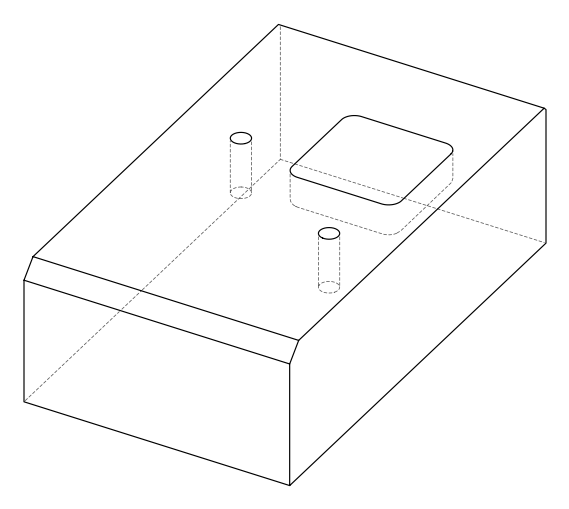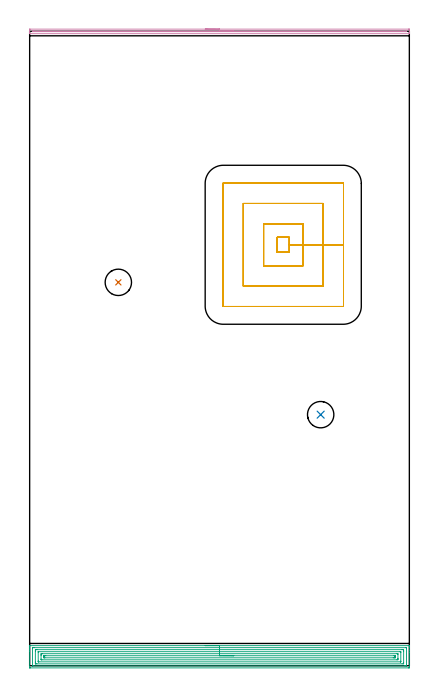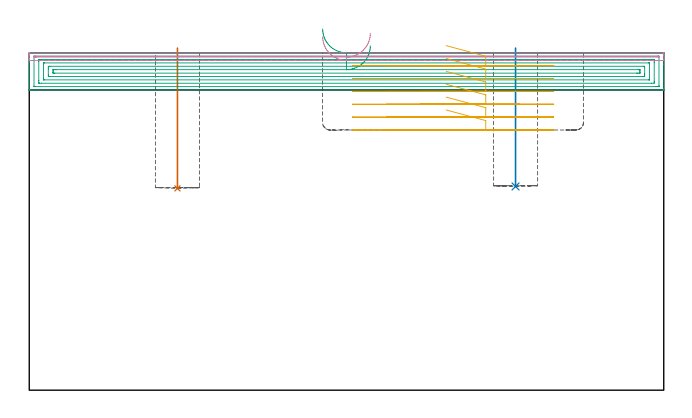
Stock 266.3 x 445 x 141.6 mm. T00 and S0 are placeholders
(PLAN: 5 operations, 2 tool changes, 28.1 min)
(1 INDEXABLE_INSERT_DRILL_BLIND_HOLE_FROM_SOLID | STEP1POCKET | NXT0302_008 | 0.24 min | 15207 mm3)
(2 INDEXABLE_INSERT_DRILL_BLIND_HOLE_FROM_SOLID_1 | STEP1POCKET_1 | NXT0302_008 | 0.23 min | 14994 mm3)
(3 AREA_MILL | FG_CHAMFER_SURFACE | UGT0205_001 | 13.05 min | 32401 mm3)
(4 AREA_MILL_1 | FG_CHAMFER_SURFACE_1 | UGT0205_001 | 4.4 min | 1364 mm3)
(5 MILL_RECTANGULAR_POCKET | POCKET_RECTANGULAR_STRAIGHT | NXT0201_007 | Follow Part, ap 6.25, ae 75% | 10.16 min | 390170 mm3)
(TOOL NXT0302_008 | Index. Insert Drill 18.5mm [880-D1850L25-05] | D18.5 PA176 FL93 Z2)
(TOOL UGT0205_001 | Chamfer Mill 20 x 3 x 45 deg. | D20 FL50 Z2)
(TOOL NXT0201_007 | ENDMILL 25mm [R216.25-25050GCK54P 1620] | D25 R3 FL54 Z5)
(OP 1 INDEXABLE_INSERT_DRILL_BLIND_HOLE_FROM_SOLID)
G17 G21 G94 G90
T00 M6
G54
G17 G0 G90 X62.2 Y268.9 S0 M3
G43 Z151.6 H1
G94 G81 G98 Z84.7 F250. R143.6
G80
M5
M2
(OP 2 INDEXABLE_INSERT_DRILL_BLIND_HOLE_FROM_SOLID_1)
G17 G21 G94 G90
T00 M6
G54
G17 G0 G90 X204.1 Y176.1 S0 M3
G43 Z151.6 H1
G94 G81 G98 Z85.5 F250. R143.6
G80
M5
M2
(OP 3 AREA_MILL)
G17 G21 G94 G90
T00 M6
G54
G17 G0 G90 X123.15 Y14.1 S1061 M3
G43 Z151.6 H0
G94 G1 X123.188 Z150.728 F250.
X123.302 Z149.863
X123.491 Z149.012
X123.753 Z148.18
X124.087 Z147.374
X124.49 Z146.6
X124.958 Z145.864
X125.49 Z145.172
X126.079 Z144.529
X126.722 Z143.94
X127.414 Z143.408
X128.15 Z142.94
X128.924 Z142.537
X129.73 Z142.203
X130.562 Z141.941
X131.413 Z141.752
X132.278 Z141.638
X133.15 Z141.6
X266.139
X266.29 Y14.098 Z141.589
X266.297 Y13.972 Z141.464
X266.3 Y13.84 Z141.339
Y13.492 Z140.992
Y12.863 Z140.358
Y10.798 Z138.295
Y9.363 Z136.858
Y-0.858 Z126.639
X266.296 Y-1.138 Z126.359
X266.29 Y-1.493 Z126.005
X266.059 Y-1.497 Z126.002
X265.693 Y-1.5 Z126.
X0.607
X0.078 Y-1.495 Z126.003
X0.01 Y-1.492 Z126.006
X0. Y-1.418 Z126.079
Y10.238 Z137.733
Y11.673 Z139.17
Y12.863 Z140.358
Y13.84 Z141.339
X0.003 Y13.972 Z141.464
X0.01 Y14.098 Z141.589
X0.16 Y14.1 Z141.6
X133.15
Y12.686 Z140.186
X263.908 Y12.685 Z140.185
X264.09 Y12.684 Z140.184
X264.253 Y12.68 Z140.18
X264.286 Y12.679 Z140.179
X264.291 Y12.659 Z140.159
X264.295 Y12.631 Z140.131
X264.299 Y12.48 Z139.98
X264.3 Y0.228 Z127.728
X264.298 Y0.1 Z127.6
X264.294 Y-0.002 Z127.498
X264.29 Y-0.069 Z127.431
X264.28 Y-0.079 Z127.421
X264.263 Y-0.081 Z127.419
X263.908 Y-0.085 Z127.415
X263.727 Y-0.086 Z127.414
X263.016
X2.392 Y-0.085 Z127.415
X2.21 Y-0.084 Z127.416
X2.047 Y-0.08 Z127.42
X2.014 Y-0.079 Z127.421
X2.009 Y-0.059 Z127.441
X2.005 Y-0.031 Z127.469
X2.001 Y0.12 Z127.62
X2. Y12.372 Z139.872
X2.002 Y12.5 Z140.
X2.006 Y12.602 Z140.102
X2.01 Y12.669 Z140.169
X2.02 Y12.679 Z140.179
X2.037 Y12.68 Z140.18
X2.392 Y12.685 Z140.185
X2.573 Y12.686 Z140.186
X3.284
X133.15
Y11.272 Z138.772
X261.23 Y11.271 Z138.771
X261.963 Y11.27 Z138.77
X262.123 Y11.268 Z138.768
X262.276 Y11.265 Z138.765
X262.29 Y11.113 Z138.613
X262.296 Y10.943 Z138.443
X262.3 Y10.238 Z137.738
Y10.064 Z137.564
X262.299 Y2.19 Z129.69
X262.29 Y1.487 Z128.987
X262.278 Y1.335 Z128.835
X261.23 Y1.329 Z128.829
X5.069
X4.337 Y1.33 Z128.83
X4.177 Y1.332 Z128.832
X4.024 Y1.335 Z128.835
X4.01 Y1.487 Z128.987
X4.004 Y1.657 Z129.157
X4. Y2.362 Z129.862
Y2.536 Z130.036
X4.001 Y10.41 Z137.91
X4.01 Y11.113 Z138.613
X4.022 Y11.265 Z138.765
X5.069 Y11.271 Z138.771
X133.15 Y11.272 Z138.772
Y9.857 Z137.357
X259.834
X260.168 Y9.855 Z137.355
X260.225 Y9.854 Z137.354
X260.278 Y9.851 Z137.351
X260.29 Y9.776 Z137.276
X260.3 Y9.4 Z136.9
Y9.363 Z136.863
Y3.237 Z130.737
X260.294 Y2.819 Z130.319
X260.29 Y2.767 Z130.267
X260.287 Y2.749 Z130.249
X260.252 Y2.748 Z130.248
X260.118 Y2.745 Z130.245
X259.949 Y2.743 Z130.243
X6.466
X6.132 Y2.745 Z130.245
X6.075 Y2.746 Z130.246
X6.022 Y2.749 Z130.249
X6.01 Y2.824 Z130.324
X6. Y3.2 Z130.7
Y3.237 Z130.737
Y9.363 Z136.863
X6.006 Y9.782 Z137.282
X6.01 Y9.833 Z137.333
X6.014 Y9.85 Z137.35
X6.048 Y9.852 Z137.352
X6.182 Y9.855 Z137.355
X6.351 Y9.857 Z137.357
X133.15
Y8.443 Z135.943
X257.706
X258.093 Y8.439 Z135.939
X258.277 Y8.436 Z135.936
X258.29 Y8.333 Z135.833
X258.298 Y7.862 Z135.362
X258.3 Y5.235 Z132.735
X258.299 Y4.987 Z132.487
X258.294 Y4.366 Z131.866
X258.286 Y4.164 Z131.664
X257.615 Y4.157 Z131.657
X8.594
X8.207 Y4.161 Z131.661
X8.023 Y4.164 Z131.664
X8.01 Y4.267 Z131.767
X8.002 Y4.738 Z132.238
X8. Y7.365 Z134.865
X8.001 Y7.613 Z135.113
X8.006 Y8.234 Z135.734
X8.014 Y8.436 Z135.936
X8.685 Y8.443 Z135.943
X133.15
Y7.029 Z134.529
X255.578
X255.875 Y7.028 Z134.528
X256.172 Y7.024 Z134.524
X256.256 Y7.022 Z134.522
X256.29 Y7.017 Z134.517
X256.293 Y6.987 Z134.487
X256.297 Y6.876 Z134.376
X256.299 Y6.738 Z134.238
X256.3 Y6.321 Z133.821
X256.299 Y5.862 Z133.362
X256.296 Y5.654 Z133.154
X256.293 Y5.603 Z133.103
X256.291 Y5.582 Z133.082
X256.27 Y5.578 Z133.078
X256.169 Y5.575 Z133.075
X255.875 Y5.572 Z133.072
X255.28 Y5.571 Z133.071
X254.983
X10.722
X10.425 Y5.572 Z133.072
X10.128 Y5.576 Z133.076
X10.044 Y5.578 Z133.078
X10.01 Y5.583 Z133.083
X10.007 Y5.613 Z133.113
X10.003 Y5.724 Z133.224
X10.001 Y5.862 Z133.362
X10. Y6.279 Z133.779
X10.001 Y6.738 Z134.238
X10.004 Y6.946 Z134.446
X10.007 Y6.997 Z134.497
X10.009 Y7.018 Z134.518
X10.03 Y7.022 Z134.522
X10.131 Y7.025 Z134.525
X10.425 Y7.028 Z134.528
X11.02 Y7.029 Z134.529
X11.317
X133.15
X134.022 Z134.567
X134.886 Z134.681
X135.738 Z134.87
X136.57 Z135.132
X137.376 Z135.466
X138.15 Z135.869
X138.886 Z136.337
X139.578 Z136.868
X140.221 Z137.458
X140.81 Z138.101
X141.341 Z138.793
X141.81 Z139.529
X142.213 Z140.303
X142.547 Z141.109
X142.809 Z141.941
X142.998 Z142.792
X143.112 Z143.657
X143.15 Z144.529
G0 Z151.6
M5
M2
(OP 4 AREA_MILL_1)
G17 G21 G94 G90
T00 M6
G54
G17 G0 G90 X123.15 Y446.5 S1061 M3
G43 Z151.6 H0
Z148.4
G94 G1 X123.188 Z147.528 F250.
X123.302 Z146.664
X123.491 Z145.812
X123.753 Z144.98
X124.087 Z144.174
X124.49 Z143.4
X124.958 Z142.664
X125.49 Z141.972
X126.079 Z141.329
X126.722 Z140.74
X127.414 Z140.209
X128.15 Z139.74
X128.924 Z139.337
X129.73 Z139.003
X130.562 Z138.741
X131.414 Z138.552
X132.278 Z138.438
X133.15 Z138.4
X265.693
X265.989 Y446.499 Z138.401
X266.287 Y446.493 Z138.404
X266.296 Y446.492 Z138.406
X266.3 Y446.205 Z138.691
Y444.465 Z140.43
Y443.512 Z141.388
X266.297 Y443.404 Z141.488
X266.29 Y443.303 Z141.588
X266.139 Y443.3 Z141.6
X0.16
X0.01 Y443.303 Z141.588
X0.003 Y443.404 Z141.488
X0. Y443.512 Z141.387
Y443.839 Z141.06
Y444.465 Z140.43
Y445.648 Z139.249
X0.002 Y446.205 Z138.691
X0.004 Y446.492 Z138.406
X0.013 Y446.493 Z138.404
X0.312 Y446.5 Z138.4
X133.15
Y445.086 Z139.814
X263.908 Y445.085 Z139.815
X264.167 Y445.083 Z139.817
X264.256 Y445.079 Z139.821
X264.291 Y445.075 Z139.825
X264.292 Y445.057 Z139.843
X264.295 Y444.958 Z139.942
X264.279 Y444.721 Z140.179
X263.908 Y444.717 Z140.183
X263.652 Y444.715 Z140.185
X2.392
X2.133 Y444.717 Z140.183
X2.044 Y444.721 Z140.179
X2.009 Y444.725 Z140.175
X2.008 Y444.743 Z140.157
X2.003 Y444.844 Z140.056
X2.011 Y445.079 Z139.821
X2.246 Y445.083 Z139.817
X2.392 Y445.085 Z139.815
X2.648 Y445.086 Z139.814
X3.029
X133.15
X134.022 Z139.852
X134.886 Z139.966
X135.738 Z140.155
X136.57 Z140.417
X137.376 Z140.751
X138.15 Z141.154
X138.886 Z141.623
X139.578 Z142.154
X140.221 Z142.743
X140.81 Z143.386
X141.342 Z144.079
X141.81 Z144.814
X142.213 Z145.588
X142.547 Z146.394
X142.809 Z147.226
X142.998 Z148.078
X143.112 Z148.943
X143.15 Z149.814
G0 Z151.6
M5
M2
(OP 5 MILL_RECTANGULAR_POCKET)
G17 G21 G94 G90
T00 M6
G54
G17 G0 G90 X175.001 Y280.5 S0 M3
G43 Z151.6 H1
Z144.6
G94 G1 X191.6 Z140.152 F250.
Y295.25 Z136.2
X182.1
Y300.5 F500.
X173.6
Y290.
X182.1
Y295.25
X191.6
Y310.
X164.1
Y280.5
X191.6
Y295.25
X205.85
Y324.25
X149.85
Y266.25
X205.85
Y295.25
X220.1
Y338.3
G3 X219.9 Y338.5 R0.2
G1 X135.8
G3 X135.6 Y338.3 R0.2
G1 Y252.2
G3 X135.8 Y252. R0.2
G1 X219.9
G3 X220.1 Y252.2 R0.2
G1 Y295.25
Y296.25
G0 X175.001 Y280.5 Z139.2
G1 X191.6 Z134.752 F250.
Y295.25 Z130.8
X182.1
Y300.5 F500.
X173.6
Y290.
X182.1
Y295.25
X191.6
Y310.
X164.1
Y280.5
X191.6
Y295.25
X205.85
Y324.25
X149.85
Y266.25
X205.85
Y295.25
X220.1
Y338.3
G3 X219.9 Y338.5 R0.2
G1 X135.8
G3 X135.6 Y338.3 R0.2
G1 Y252.2
G3 X135.8 Y252. R0.2
G1 X219.9
G3 X220.1 Y252.2 R0.2
G1 Y295.25
Y296.25
G0 X175.001 Y280.5 Z133.8
G1 X191.6 Z129.352 F250.
Y295.25 Z125.4
X182.1
Y300.5 F500.
X173.6
Y290.
X182.1
Y295.25
X191.6
Y310.
X164.1
Y280.5
X191.6
Y295.25
X205.85
Y324.25
X149.85
Y266.25
X205.85
Y295.25
X220.1
Y338.3
G3 X219.9 Y338.5 R0.2
G1 X135.8
G3 X135.6 Y338.3 R0.2
G1 Y252.2
G3 X135.8 Y252. R0.2
G1 X219.9
G3 X220.1 Y252.2 R0.2
G1 Y295.25
Y296.25
G0 X175.001 Y280.5 Z128.4
G1 X191.6 Z123.952 F250.
Y295.25 Z120.
X182.1
Y300.5 F500.
X173.6
Y290.
X182.1
Y295.25
X191.6
Y310.
X164.1
Y280.5
X191.6
Y295.25
X205.85
Y324.25
X149.85
Y266.25
X205.85
Y295.25
X220.1
Y338.3
G3 X219.9 Y338.5 R0.2
G1 X135.8
G3 X135.6 Y338.3 R0.2
G1 Y252.2
G3 X135.8 Y252. R0.2
G1 X219.9
G3 X220.1 Y252.2 R0.2
G1 Y295.25
Y296.25
G0 X175.001 Y280.5 Z123.
G1 X191.6 Z118.552 F250.
Y295.25 Z114.6
X182.1
Y300.5 F500.
X173.6
Y290.
X182.1
Y295.25
X191.6
Y310.
X164.1
Y280.5
X191.6
Y295.25
X205.85
Y324.25
X149.85
Y266.25
X205.85
Y295.25
X220.1
Y338.3
G3 X219.9 Y338.5 R0.2
G1 X135.8
G3 X135.6 Y338.3 R0.2
G1 Y252.2
G3 X135.8 Y252. R0.2
G1 X219.9
G3 X220.1 Y252.2 R0.2
G1 Y295.25
Y296.25
G0 X175.001 Y280.5 Z117.6
G1 X191.6 Z113.152 F250.
Y295.25 Z109.2
X182.1
Y300.5 F500.
X173.6
Y290.
X182.1
Y295.25
X191.6
Y310.
X164.1
Y280.5
X191.6
Y295.25
X205.85
Y324.25
X149.85
Y266.25
X205.85
Y295.25
X220.1
Y338.3
G3 X219.9 Y338.5 R0.2
G1 X135.8
G3 X135.6 Y338.3 R0.2
G1 Y252.2
G3 X135.8 Y252. R0.2
G1 X219.9
G3 X220.1 Y252.2 R0.2
G1 Y295.25
Y296.25
G0 Z151.6
M5
M2
